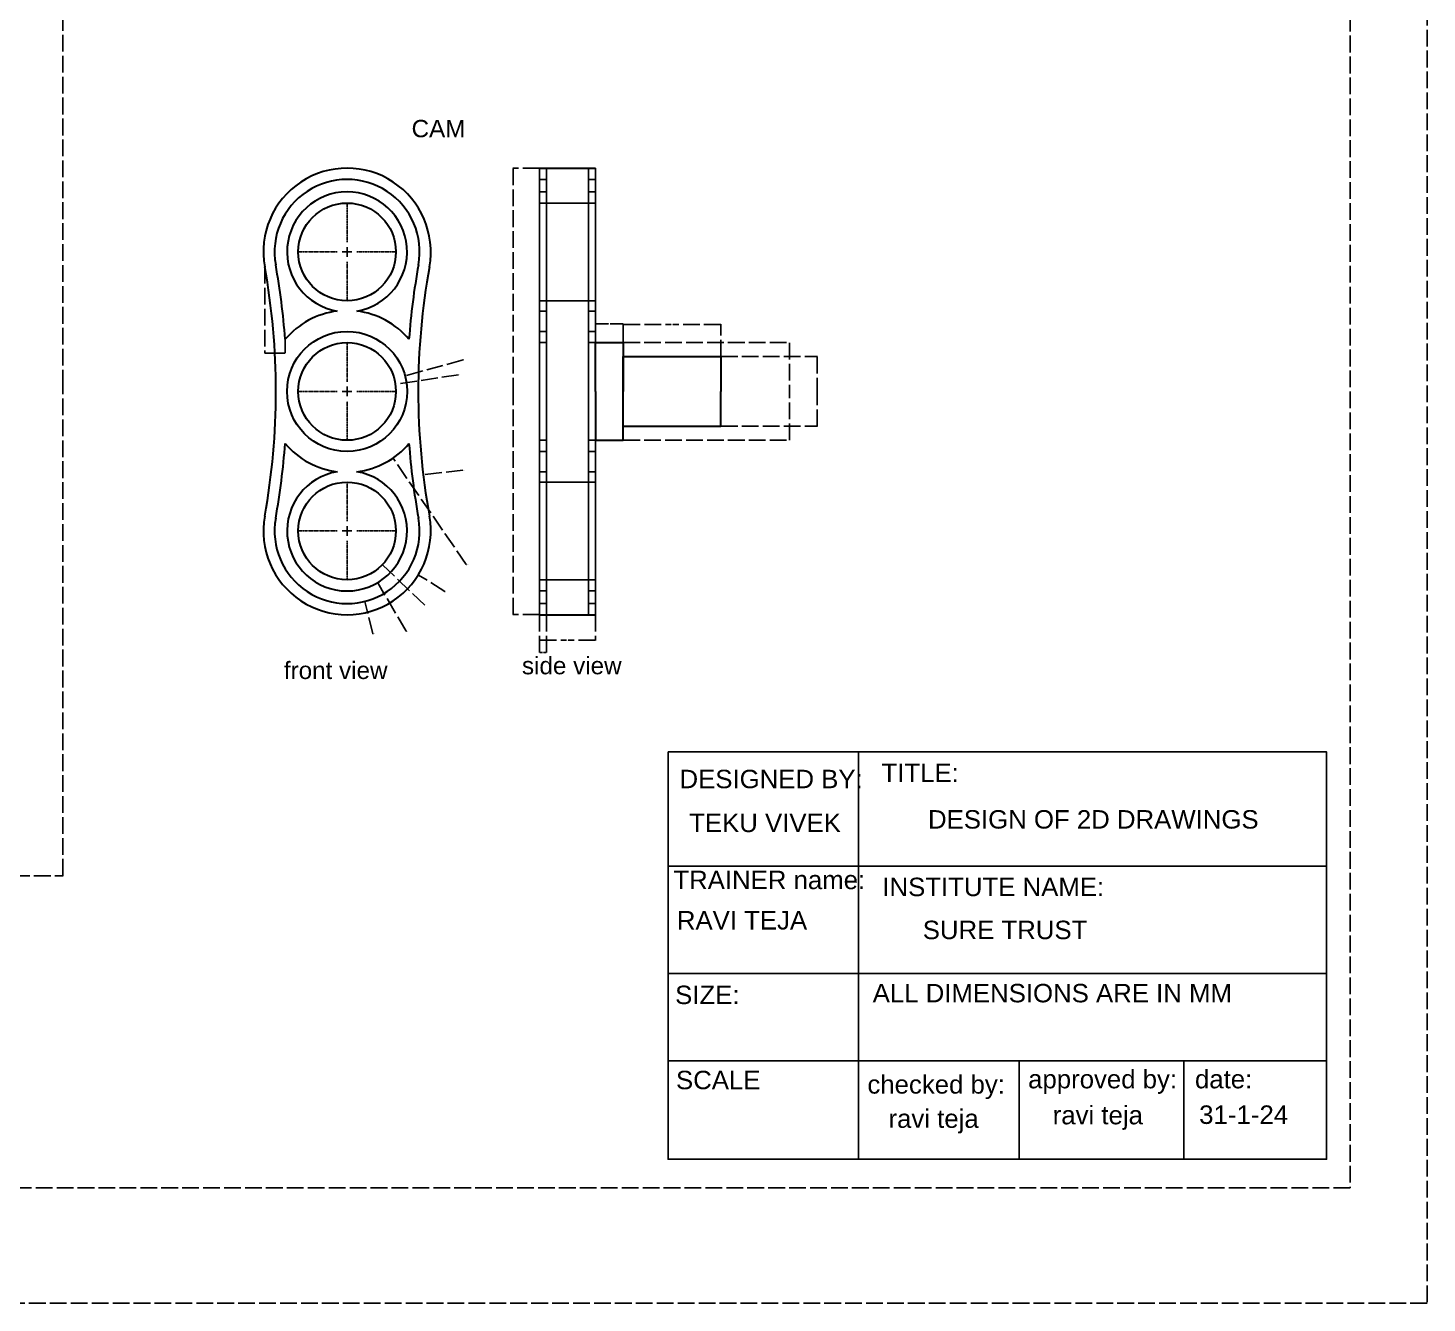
# Model space of a CAD drawing. Header units: inches. Extents: x -144 to 2107, y -181 to 1647.
# Drawn here: x 1105 to 2107, y -181 to 733 of the extents above; entities that cross this region are included whole.
import ezdxf

# ---------------------------------------------------------------- set-up
doc = ezdxf.new("R2010")
doc.units = ezdxf.units.IN
doc.header["$MEASUREMENT"] = 0
doc.linetypes.add('ACAD_ISO02W100', pattern=[15, 12, -3])
doc.linetypes.add('CENTER2', pattern=[1.125, 0.75, -0.125, 0.125, -0.125])
doc.layers.add('cam', color=5, linetype='Continuous', lineweight=30)
doc.layers.add('Layer7', color=30, linetype='ACAD_ISO02W100')
doc.styles.add('Annotative', font='arial.ttf')
doc.styles.get("Standard").update_dxf_attribs({"font": 'arial.ttf'})
doc.dimstyles.get("Standard").update_dxf_attribs({"dimtxt": 0.18, "dimasz": 0.18, "dimexe": 0.18, "dimexo": 0.0625, "dimgap": 0.09, "dimtad": 0, "dimtih": 1, "dimtoh": 1, "dimdec": 4, "dimzin": 0, "dimdsep": 46, "dimtxsty": 'Standard', "dimcen": 0.09, "dimadec": 0, "dimazin": 0, "dimtfac": 1, "dimtdec": 4, "dimtofl": 0, "dimtmove": 0, "dimatfit": 3, "dimfxl": 1, "dimtolj": 1, "dimtzin": 0, "dimarcsym": 0})

# ---------------------------------------------------------------- blocks, each defined once
blk = doc.blocks.new('*U56')
at = {"layer": 'Layer7', "color": 0, "linetype": 'CENTER2', "transparency": 16777216}
for p, q in [((0, 7), (0, 35.12)), ((-35.12, 0), (-7, 0)), ((7, 0), (35.12, 0)), ((0, -35.12), (0, -7))]:
    blk.add_line(p, q, dxfattribs=at)
at = {"layer": 'Layer7', "color": 0, "linetype": 'Continuous', "transparency": 16777216}
for p, q in [((-3.5, 0), (3.5, 0)), ((0, -3.5), (0, 3.5))]:
    blk.add_line(p, q, dxfattribs=at)
blk = doc.blocks.new('*U57')
at = {"layer": 'Layer7', "color": 0, "linetype": 'CENTER2', "transparency": 16777216}
for p, q in [((0, 7), (0, 35.12)), ((-35.12, 0), (-7, 0)), ((7, 0), (35.12, 0)), ((0, -35.12), (0, -7))]:
    blk.add_line(p, q, dxfattribs=at)
at = {"layer": 'Layer7', "color": 0, "linetype": 'Continuous', "transparency": 16777216}
for p, q in [((-3.5, 0), (3.5, 0)), ((0, -3.5), (0, 3.5))]:
    blk.add_line(p, q, dxfattribs=at)
blk = doc.blocks.new('*U58')
at = {"layer": 'Layer7', "color": 0, "linetype": 'CENTER2', "transparency": 16777216}
for p, q in [((0, 7), (0, 35.12)), ((-35.12, 0), (-7, 0)), ((7, 0), (35.12, 0)), ((0, -35.12), (0, -7))]:
    blk.add_line(p, q, dxfattribs=at)
at = {"layer": 'Layer7', "color": 0, "linetype": 'Continuous', "transparency": 16777216}
for p, q in [((-3.5, 0), (3.5, 0)), ((0, -3.5), (0, 3.5))]:
    blk.add_line(p, q, dxfattribs=at)
blk = doc.blocks.new('*D59')
at = {"layer": 'Defpoints', "color": 0, "transparency": 16777216}
for p in [(1307.9, 396.6), (1358.5, 348.2)]:
    blk.add_point(p, dxfattribs=at)
at = {"layer": 'Layer7', "color": 0, "lineweight": -2, "transparency": 16777216}
for p, q in [((1333.1, 372.4), (1333.3, 372.4)), ((1333.2, 372.3), (1333.2, 372.5)), ((1388.9, 319.2), (1358.7, 348)), ((1389, 319.2), (1388.9, 319.2))]:
    blk.add_line(p, q, dxfattribs=at)
at = {"layer": 'Layer7', "color": 0, "transparency": 16777216}
blk.add_solid([(1358.7, 348.1), (1358.6, 348), (1358.5, 348.2)], dxfattribs=at)
at = {"layer": 'Layer7', "color": 0, "transparency": 16777216, "insert": (1389.7, 319.2), "char_height": 0.18, "attachment_point": 5}
blk.add_mtext('\\A1;∅70.0000', dxfattribs=at)
blk = doc.blocks.new('*D60')
at = {"layer": 'Defpoints', "color": 0, "transparency": 16777216}
for p in [(1333.2, 372.4), (1355.1, 335.3)]:
    blk.add_point(p, dxfattribs=at)
at = {"layer": 'Layer7', "color": 0, "lineweight": -2, "transparency": 16777216}
for p, q in [((1333.1, 372.4), (1333.3, 372.4)), ((1333.2, 372.3), (1333.2, 372.5)), ((1375.6, 300.6), (1355.2, 335.2)), ((1375.8, 300.6), (1375.6, 300.6))]:
    blk.add_line(p, q, dxfattribs=at)
at = {"layer": 'Layer7', "color": 0, "transparency": 16777216}
blk.add_solid([(1355.2, 335.2), (1355.2, 335.2), (1355.1, 335.3)], dxfattribs=at)
at = {"layer": 'Layer7', "color": 0, "transparency": 16777216, "insert": (1376.4, 300.6), "char_height": 0.18, "attachment_point": 5}
blk.add_mtext('\\A1;R43.0000', dxfattribs=at)
blk = doc.blocks.new('*D61')
at = {"layer": 'Defpoints', "color": 0, "transparency": 16777216}
for p in [(1333.2, 372.4), (1345.9, 321.9)]:
    blk.add_point(p, dxfattribs=at)
at = {"layer": 'Layer7', "color": 0, "lineweight": -2, "transparency": 16777216}
for p, q in [((1333.1, 372.4), (1333.3, 372.4)), ((1333.2, 372.3), (1333.2, 372.5)), ((1351.7, 298.6), (1345.9, 321.7)), ((1351.9, 298.6), (1351.7, 298.6))]:
    blk.add_line(p, q, dxfattribs=at)
at = {"layer": 'Layer7', "color": 0, "transparency": 16777216}
blk.add_solid([(1345.9, 321.8), (1345.9, 321.7), (1345.9, 321.9)], dxfattribs=at)
at = {"layer": 'Layer7', "color": 0, "transparency": 16777216, "insert": (1352.5, 298.6), "char_height": 0.18, "attachment_point": 5}
blk.add_mtext('\\A1;R52.0000', dxfattribs=at)
blk = doc.blocks.new('*D62')
at = {"layer": 'Defpoints', "color": 0, "transparency": 16777216}
for p in [(1333.2, 372.4), (1384.3, 340.9)]:
    blk.add_point(p, dxfattribs=at)
at = {"layer": 'Layer7', "color": 0, "lineweight": -2, "transparency": 16777216}
for p, q in [((1333.1, 372.4), (1333.3, 372.4)), ((1333.2, 372.3), (1333.2, 372.5)), ((1403.4, 329.1), (1384.5, 340.8)), ((1403.6, 329.1), (1403.4, 329.1))]:
    blk.add_line(p, q, dxfattribs=at)
at = {"layer": 'Layer7', "color": 0, "transparency": 16777216}
blk.add_solid([(1384.5, 340.8), (1384.5, 340.8), (1384.3, 340.9)], dxfattribs=at)
at = {"layer": 'Layer7', "color": 0, "transparency": 16777216, "insert": (1404.2, 329.1), "char_height": 0.18, "attachment_point": 5}
blk.add_mtext('\\A1;R60.0000', dxfattribs=at)
blk = doc.blocks.new('*D63')
at = {"layer": 'Defpoints', "color": 0, "transparency": 16777216}
for p in [(1884.2, 472.4), (1387.8, 412.5)]:
    blk.add_point(p, dxfattribs=at)
at = {"layer": 'Layer7', "color": 0, "lineweight": -2, "transparency": 16777216}
blk.add_line((1416.1, 415.9), (1388, 412.6), dxfattribs=at)
at = {"layer": 'Layer7', "color": 0, "transparency": 16777216}
blk.add_solid([(1388, 412.6), (1388, 412.5), (1387.8, 412.5)], dxfattribs=at)
at = {"layer": 'Layer7', "color": 0, "transparency": 16777216, "insert": (1416.7, 415.9), "char_height": 0.18, "attachment_point": 5}
blk.add_mtext('\\A1;R500.0000', dxfattribs=at)
blk = doc.blocks.new('*D64')
at = {"layer": 'Defpoints', "color": 0, "transparency": 16777216}
for p in [(1333.2, 472.4), (1366.1, 424.6)]:
    blk.add_point(p, dxfattribs=at)
at = {"layer": 'Layer7', "color": 0, "lineweight": -2, "transparency": 16777216}
for p, q in [((1333.1, 472.4), (1333.3, 472.4)), ((1333.2, 472.3), (1333.2, 472.5)), ((1418.7, 348.3), (1366.2, 424.5)), ((1418.9, 348.3), (1418.7, 348.3))]:
    blk.add_line(p, q, dxfattribs=at)
at = {"layer": 'Layer7', "color": 0, "transparency": 16777216}
blk.add_solid([(1366.3, 424.5), (1366.2, 424.4), (1366.1, 424.6)], dxfattribs=at)
at = {"layer": 'Layer7', "color": 0, "transparency": 16777216, "insert": (1419.5, 348.3), "char_height": 0.18, "attachment_point": 5}
blk.add_mtext('\\A1;R58.0000', dxfattribs=at)
blk = doc.blocks.new('*D65')
at = {"layer": 'Defpoints', "color": 0, "transparency": 16777216}
for p in [(1274.2, 561.6), (1288.9, 509.7), (1274.2, 499.9)]:
    blk.add_point(p, dxfattribs=at)
at = {"layer": 'Layer7', "color": 0, "lineweight": -2, "transparency": 16777216}
for p, q in [((1274.2, 561.6), (1274.2, 499.7)), ((1288.9, 509.6), (1288.9, 499.7)), ((1274.4, 499.9), (1281, 499.9)), ((1288.7, 499.9), (1282.1, 499.9))]:
    blk.add_line(p, q, dxfattribs=at)
at = {"layer": 'Layer7', "color": 0, "transparency": 16777216}
for points in [[(1274.4, 499.9), (1274.4, 499.8), (1274.2, 499.9)], [(1288.7, 499.9), (1288.7, 499.8), (1288.9, 499.9)]]:
    blk.add_solid(points, dxfattribs=at)
at = {"layer": 'Layer7', "color": 0, "transparency": 16777216, "insert": (1281.5, 499.9), "char_height": 0.18, "attachment_point": 5}
blk.add_mtext('\\A1;14.6617', dxfattribs=at)
blk = doc.blocks.new('*D66')
at = {"layer": 'Defpoints', "color": 0, "transparency": 16777216}
for p in [(1367.9, 477.5), (1298.6, 467.2)]:
    blk.add_point(p, dxfattribs=at)
at = {"layer": 'Layer7', "color": 0, "lineweight": -2, "transparency": 16777216}
for p, q in [((1413, 484.3), (1368, 477.5)), ((1333.1, 472.4), (1333.3, 472.4)), ((1333.2, 472.3), (1333.2, 472.5))]:
    blk.add_line(p, q, dxfattribs=at)
at = {"layer": 'Layer7', "color": 0, "transparency": 16777216}
blk.add_solid([(1368, 477.6), (1368, 477.5), (1367.9, 477.5)], dxfattribs=at)
at = {"layer": 'Layer7', "color": 0, "transparency": 16777216, "insert": (1413.7, 484.3), "char_height": 0.18, "attachment_point": 5}
blk.add_mtext('\\A1;∅70.0000', dxfattribs=at)
blk = doc.blocks.new('*D67')
at = {"layer": 'Defpoints', "color": 0, "transparency": 16777216}
for p in [(1374.7, 483.6), (1291.7, 461.1)]:
    blk.add_point(p, dxfattribs=at)
at = {"layer": 'Layer7', "color": 0, "lineweight": -2, "transparency": 16777216}
for p, q in [((1416.4, 494.9), (1374.9, 483.6)), ((1416.6, 494.9), (1416.4, 494.9)), ((1333.1, 472.4), (1333.3, 472.4)), ((1333.2, 472.3), (1333.2, 472.5))]:
    blk.add_line(p, q, dxfattribs=at)
at = {"layer": 'Layer7', "color": 0, "transparency": 16777216}
blk.add_solid([(1374.9, 483.7), (1374.9, 483.6), (1374.7, 483.6)], dxfattribs=at)
at = {"layer": 'Layer7', "color": 0, "transparency": 16777216, "insert": (1417.2, 494.9), "char_height": 0.18, "attachment_point": 5}
blk.add_mtext('\\A1;∅86.0000', dxfattribs=at)
blk = doc.blocks.new('*D68')
at = {"layer": 'Defpoints', "color": 0, "transparency": 16777216}
for p in [(1471.2, 312.4), (1511.2, 312.4), (1511.2, 294.1)]:
    blk.add_point(p, dxfattribs=at)
at = {"layer": 'Layer7', "color": 0, "lineweight": -2, "transparency": 16777216}
for p, q in [((1471.2, 312.3), (1471.2, 293.9)), ((1511.2, 312.3), (1511.2, 293.9)), ((1471.4, 294.1), (1490.6, 294.1)), ((1511, 294.1), (1491.7, 294.1))]:
    blk.add_line(p, q, dxfattribs=at)
at = {"layer": 'Layer7', "color": 0, "transparency": 16777216}
for points in [[(1471.4, 294.1), (1471.4, 294.1), (1471.2, 294.1)], [(1511, 294.1), (1511, 294.1), (1511.2, 294.1)]]:
    blk.add_solid(points, dxfattribs=at)
at = {"layer": 'Layer7', "color": 0, "transparency": 16777216, "insert": (1491.2, 294.1), "char_height": 0.18, "attachment_point": 5}
blk.add_mtext('\\A1;40.0000', dxfattribs=at)
blk = doc.blocks.new('*D69')
at = {"layer": 'Defpoints', "color": 0, "transparency": 16777216}
for p in [(1471.2, 312.4), (1476.2, 312.4), (1471.2, 285.3)]:
    blk.add_point(p, dxfattribs=at)
at = {"layer": 'Layer7', "color": 0, "lineweight": -2, "transparency": 16777216}
for p, q in [((1471.2, 312.3), (1471.2, 285.2)), ((1476.2, 312.3), (1476.2, 285.2)), ((1471.4, 285.3), (1473.2, 285.3)), ((1476, 285.3), (1474.1, 285.3))]:
    blk.add_line(p, q, dxfattribs=at)
at = {"layer": 'Layer7', "color": 0, "transparency": 16777216}
for points in [[(1471.4, 285.4), (1471.4, 285.3), (1471.2, 285.3)], [(1476, 285.4), (1476, 285.3), (1476.2, 285.3)]]:
    blk.add_solid(points, dxfattribs=at)
at = {"layer": 'Layer7', "color": 0, "transparency": 16777216, "insert": (1473.7, 285.3), "char_height": 0.18, "attachment_point": 5}
blk.add_mtext('\\A1;5.0000', dxfattribs=at)
blk = doc.blocks.new('*D70')
at = {"layer": 'Defpoints', "color": 0, "transparency": 16777216}
for p in [(1531.2, 520.8), (1511.2, 507.4), (1531.2, 507.4)]:
    blk.add_point(p, dxfattribs=at)
at = {"layer": 'Layer7', "color": 0, "lineweight": -2, "transparency": 16777216}
for p, q in [((1511.2, 507.4), (1511.2, 521)), ((1511.4, 520.8), (1520.6, 520.8)), ((1531, 520.8), (1521.7, 520.8)), ((1531.2, 507.4), (1531.2, 521))]:
    blk.add_line(p, q, dxfattribs=at)
at = {"layer": 'Layer7', "color": 0, "transparency": 16777216}
for points in [[(1511.4, 520.9), (1511.4, 520.8), (1511.2, 520.8)], [(1531, 520.9), (1531, 520.8), (1531.2, 520.8)]]:
    blk.add_solid(points, dxfattribs=at)
at = {"layer": 'Layer7', "color": 0, "transparency": 16777216, "insert": (1521.2, 520.8), "char_height": 0.18, "attachment_point": 5}
blk.add_mtext('\\A1;20.0000', dxfattribs=at)
blk = doc.blocks.new('*D71')
at = {"layer": 'Defpoints', "color": 0, "transparency": 16777216}
for p in [(1601.2, 520.4), (1531.2, 497.4), (1601.2, 497.4)]:
    blk.add_point(p, dxfattribs=at)
at = {"layer": 'Layer7', "color": 0, "lineweight": -2, "transparency": 16777216}
for p, q in [((1531.2, 497.4), (1531.2, 520.6)), ((1531.4, 520.4), (1565.6, 520.4)), ((1601, 520.4), (1566.7, 520.4)), ((1601.2, 497.4), (1601.2, 520.6))]:
    blk.add_line(p, q, dxfattribs=at)
at = {"layer": 'Layer7', "color": 0, "transparency": 16777216}
for points in [[(1531.4, 520.4), (1531.4, 520.4), (1531.2, 520.4)], [(1601, 520.4), (1601, 520.4), (1601.2, 520.4)]]:
    blk.add_solid(points, dxfattribs=at)
at = {"layer": 'Layer7', "color": 0, "transparency": 16777216, "insert": (1566.2, 520.4), "char_height": 0.18, "attachment_point": 5}
blk.add_mtext('\\A1;70.0000', dxfattribs=at)
blk = doc.blocks.new('*D72')
at = {"layer": 'Defpoints', "color": 0, "transparency": 16777216}
for p in [(1531.2, 507.4), (1531.2, 437.4), (1650.3, 437.4)]:
    blk.add_point(p, dxfattribs=at)
at = {"layer": 'Layer7', "color": 0, "lineweight": -2, "transparency": 16777216}
for p, q in [((1531.2, 507.4), (1650.5, 507.4)), ((1650.3, 507.2), (1650.3, 472.5)), ((1650.3, 437.5), (1650.3, 472.2)), ((1531.2, 437.4), (1650.5, 437.4))]:
    blk.add_line(p, q, dxfattribs=at)
at = {"layer": 'Layer7', "color": 0, "transparency": 16777216}
for points in [[(1650.3, 507.2), (1650.4, 507.2), (1650.3, 507.4)], [(1650.3, 437.5), (1650.4, 437.5), (1650.3, 437.4)]]:
    blk.add_solid(points, dxfattribs=at)
at = {"layer": 'Layer7', "color": 0, "transparency": 16777216, "insert": (1650.3, 472.4), "char_height": 0.18, "attachment_point": 5}
blk.add_mtext('\\A1;70.0000', dxfattribs=at)
blk = doc.blocks.new('*D73')
at = {"layer": 'Defpoints', "color": 0, "transparency": 16777216}
for p in [(1601.2, 497.4), (1601.2, 447.4), (1670.1, 447.4)]:
    blk.add_point(p, dxfattribs=at)
at = {"layer": 'Layer7', "color": 0, "lineweight": -2, "transparency": 16777216}
for p, q in [((1601.2, 497.4), (1670.3, 497.4)), ((1670.1, 497.2), (1670.1, 472.5)), ((1670.1, 447.5), (1670.1, 472.2)), ((1601.2, 447.4), (1670.3, 447.4))]:
    blk.add_line(p, q, dxfattribs=at)
at = {"layer": 'Layer7', "color": 0, "transparency": 16777216}
for points in [[(1670.1, 497.2), (1670.2, 497.2), (1670.1, 497.4)], [(1670.1, 447.5), (1670.2, 447.5), (1670.1, 447.4)]]:
    blk.add_solid(points, dxfattribs=at)
at = {"layer": 'Layer7', "color": 0, "transparency": 16777216, "insert": (1670.1, 472.4), "char_height": 0.18, "attachment_point": 5}
blk.add_mtext('\\A1;50.0000', dxfattribs=at)
blk = doc.blocks.new('*D74')
at = {"layer": 'Defpoints', "color": 0, "transparency": 16777216}
for p in [(1471.2, 632.4), (1452.2, 312.4), (1471.2, 312.4)]:
    blk.add_point(p, dxfattribs=at)
at = {"layer": 'Layer7', "color": 0, "lineweight": -2, "transparency": 16777216}
for p, q in [((1471.1, 632.4), (1452, 632.4)), ((1452.2, 632.2), (1452.2, 472.5)), ((1452.2, 312.5), (1452.2, 472.2)), ((1471.1, 312.4), (1452, 312.4))]:
    blk.add_line(p, q, dxfattribs=at)
at = {"layer": 'Layer7', "color": 0, "transparency": 16777216}
for points in [[(1452.2, 632.2), (1452.2, 632.2), (1452.2, 632.4)], [(1452.2, 312.5), (1452.2, 312.5), (1452.2, 312.4)]]:
    blk.add_solid(points, dxfattribs=at)
at = {"layer": 'Layer7', "color": 0, "transparency": 16777216, "insert": (1452.2, 472.4), "char_height": 0.18, "attachment_point": 5}
blk.add_mtext('\\A1;320.0000', dxfattribs=at)
blk = doc.blocks.new('*D128')
at = {"layer": 'Defpoints', "color": 0, "transparency": 16777216}
for p in [(1003.8, 833.1), (1003.8, 125.1), (1129.6, 125.1)]:
    blk.add_point(p, dxfattribs=at)
at = {"layer": 'Layer7', "color": 0, "lineweight": -2, "transparency": 16777216}
for p, q in [((1003.8, 833.1), (1129.8, 833.1)), ((1129.6, 832.9), (1129.6, 479.3)), ((1129.6, 125.3), (1129.6, 478.9)), ((1003.8, 125.1), (1129.8, 125.1))]:
    blk.add_line(p, q, dxfattribs=at)
at = {"layer": 'Layer7', "color": 0, "transparency": 16777216}
for points in [[(1129.6, 832.9), (1129.7, 832.9), (1129.6, 833.1)], [(1129.6, 125.3), (1129.7, 125.3), (1129.6, 125.1)]]:
    blk.add_solid(points, dxfattribs=at)
at = {"layer": 'Layer7', "color": 0, "transparency": 16777216, "insert": (1129.6, 479.1), "char_height": 0.18, "attachment_point": 5}
blk.add_mtext('\\A1;708.0000', dxfattribs=at)

msp = doc.modelspace()

# ---------------------------------------------------------------- linework, layer by layer
at = {"linetype": 'Continuous'}
for p, q in [((1699.75026, 214.05539), (1699.75026, -77.92604)), ((1563.28133, 132.23327), (2035.28425, 132.23327)), ((1563.28133, 55.22541), (2035.28425, 55.22541)), ((1563.28133, -7.34348), (2035.28425, -7.34348)), ((1815.04342, -7.34348), (1815.04342, -77.92604)), ((1932.9795, -7.34348), (1932.9795, -77.92604))]:
    msp.add_line(p, q, dxfattribs=at)
msp.add_lwpolyline([(1563.28133, 214.05539), (2035.28425, 214.05539), (2035.28425, -77.92604), (1563.28133, -77.92604)], close=True, dxfattribs=at)
at = {"layer": 'cam'}
for p, q in [((1471.17387, 632.36045), (1511.17387, 632.36045)), ((1511.17387, 472.36045), (1511.17387, 507.36045)), ((1511.17387, 507.36045), (1531.17387, 507.36045)), ((1531.17387, 507.36045), (1531.17387, 472.36045)), ((1531.17387, 472.36045), (1531.17387, 497.36045)), ((1531.17387, 497.36045), (1601.17387, 497.36045)), ((1601.17387, 497.36045), (1601.17387, 472.36045)), ((1511.17387, 472.36045), (1511.17387, 437.36045)), ((1531.17387, 437.36045), (1531.17387, 472.36045)), ((1601.17387, 447.36045), (1601.17387, 472.36045)), ((1531.17387, 447.36045), (1601.17387, 447.36045)), ((1511.17387, 437.36045), (1531.17387, 437.36045)), ((1471.17387, 312.36045), (1511.17387, 312.36045))]:
    msp.add_line(p, q, dxfattribs=at)
for centre, radius in [((1333.23265, 572.36045), 35), ((1333.23265, 472.36045), 43), ((1333.23265, 472.36045), 35), ((1333.23265, 372.36045), 35)]:
    msp.add_circle(centre, radius, dxfattribs=at)
for centre, radius, start, end in [((1333.23265, 572.36045), 60, 349.71343939, 190.28656061), ((1333.23265, 572.36045), 52, 349.71343939, 190.28656061), ((1333.23265, 572.36045), 43, 279.38042397, 260.61957603), ((782.23356, 472.36045), 500, 349.71343939, 10.28656061), ((782.23356, 472.36045), 508, 4.21629347, 10.28656061), ((1884.23175, 472.36045), 508, 169.71343939, 175.78370653), ((1884.23175, 472.36045), 500, 169.71343939, 190.28656061), ((1333.23265, 472.36045), 58, 96.94038639, 139.91303396), ((1333.23265, 472.36045), 58, 40.08696604, 83.05961361), ((782.23356, 472.36045), 508, 349.71343939, 355.78370653), ((1333.23265, 472.36045), 58, 220.08696604, 263.05961361), ((1333.23265, 472.36045), 58, 276.94038639, 319.91303396), ((1884.23175, 472.36045), 508, 184.21629347, 190.28656061), ((1333.23265, 372.36045), 43, 99.38042397, 80.61957603), ((1333.23265, 372.36045), 60, 169.71343939, 10.28656061), ((1333.23265, 372.36045), 52, 169.71343939, 10.28656061)]:
    msp.add_arc(centre, radius, start, end, dxfattribs=at)
at = {"layer": 'Layer7', "color": 5, "linetype": 'Continuous'}
for p, q in [((1471.17387, 312.36045), (1471.17387, 632.36045)), ((1476.17387, 312.36045), (1476.17387, 632.36045)), ((1506.17387, 312.36045), (1506.17387, 632.36045)), ((1511.17387, 312.36045), (1511.17387, 632.36045)), ((1511.17387, 312.36045), (1511.17387, 632.36045)), ((1471.17387, 624.36045), (1476.17387, 624.36045)), ((1511.17387, 624.36045), (1506.17387, 624.36045)), ((1471.17387, 615.36045), (1476.17387, 615.36045)), ((1511.17387, 615.36045), (1506.17387, 615.36045)), ((1471.17387, 607.36045), (1511.17387, 607.36045)), ((1471.17387, 537.36045), (1511.17387, 537.36045)), ((1471.17387, 529.93545), (1476.17387, 529.93545)), ((1511.17387, 529.93545), (1506.17387, 529.93545)), ((1471.17387, 515.36045), (1476.17387, 515.36045)), ((1511.17387, 515.36045), (1506.17387, 515.36045)), ((1471.17387, 507.36045), (1476.17387, 507.36045)), ((1511.17387, 507.36045), (1506.17387, 507.36045)), ((1471.17387, 437.36045), (1476.17387, 437.36045)), ((1511.17387, 437.36045), (1506.17387, 437.36045)), ((1471.17387, 429.36045), (1476.17387, 429.36045)), ((1511.17387, 429.36045), (1506.17387, 429.36045)), ((1471.17387, 414.78545), (1476.17387, 414.78545)), ((1511.17387, 414.78545), (1506.17387, 414.78545)), ((1471.17387, 407.36045), (1511.17387, 407.36045)), ((1471.17387, 337.36045), (1511.17387, 337.36045)), ((1471.17387, 329.36045), (1476.17387, 329.36045)), ((1511.17387, 329.36045), (1506.17387, 329.36045)), ((1471.17387, 320.36045), (1476.17387, 320.36045)), ((1511.17387, 320.36045), (1506.17387, 320.36045))]:
    msp.add_line(p, q, dxfattribs=at)
at = {"layer": 'Layer7'}
for points in [[(-144.37405, 1646.62134), (2107.23893, 1646.62134), (2107.23893, -180.94116), (-144.37405, -180.94116)], [(-80.04224, 1582.33522), (2052.09739, 1582.33522), (2052.09739, -98.28758), (-80.04224, -98.28758)]]:
    msp.add_lwpolyline(points, close=True, dxfattribs=at)

# ---------------------------------------------------------------- block references
at = {"layer": 'Layer7', "linetype": 'CENTER2'}
for name, p in [('*U57', (1333.23265, 572.36045)), ('*U58', (1333.23265, 472.36045)), ('*U56', (1333.23265, 372.36045))]:
    msp.add_blockref(name, p, dxfattribs=at)

# ---------------------------------------------------------------- texts
at = {"linetype": 'Continuous'}
for s, height, p in [('DESIGNED BY:', 13.2166946, (1571.49395, 188.00276)), ('TITLE:', 13.216695, (1716.24819, 192.40519)), ('DESIGN OF 2D DRAWINGS', 13.2166946, (1749.60461, 159.07246)), ('TEKU VIVEK', 13.216695, (1578.41698, 156.55679)), ('TRAINER name:', 13.2166946, (1567.08838, 115.67703)), ('INSTITUTE NAME:', 13.2166946, (1716.87756, 110.64567)), ('RAVI TEJA', 13.216695, (1569.60585, 86.74674)), ('SURE TRUST', 13.216695, (1745.82841, 79.82862)), ('SIZE:', 13.216695, (1568.34712, 33.28859)), ('ALL DIMENSIONS ARE IN MM', 13.2166946, (1709.95453, 34.54643)), ('SCALE', 13.216695, (1568.97648, -27.71659)), ('checked by:', 13.2166946, (1706.17833, -30.86119)), ('approved by:', 13.2166946, (1821.35236, -27.08767)), ('date:', 13.216695, (1940.93196, -27.08767)), ('ravi teja', 13.216695, (1838.97462, -52.87336)), ('31-1-24', 13.258496, (1943.91656, -52.58652)), ('ravi teja', 13.216695, (1721.28312, -55.38904))]:
    msp.add_text(s, height=height, dxfattribs=at).set_placement(p)
at = {"layer": 'Layer7', "style": 'Annotative'}
for s, p in [('CAM', (1379.45538, 654.53671)), ('side view', (1458.57165, 269.65144)), ('front view', (1287.90663, 266.26317))]:
    msp.add_text(s, height=12.432555, dxfattribs=at).set_placement(p)

# ---------------------------------------------------------------- dimensions: what is measured, and where the dimension line sits
at = {"layer": 'Layer7'}
for base, p1, p2, picture, middle in [((1129.63409, 125.10701), (1003.75551, 833.10701), (1003.75551, 125.10701), '*D128', (1129.63409, 479.10701)), ((1452.19152, 312.36045), (1471.17387, 632.36045), (1471.17387, 312.36045), '*D74', (1452.19152, 472.36045)), ((1650.34606, 437.36045), (1531.17387, 507.36045), (1531.17387, 437.36045), '*D72', (1650.34606, 472.36045)), ((1670.13094, 447.36045), (1601.17387, 497.36045), (1601.17387, 447.36045), '*D73', (1670.13094, 472.36045))]:
    dim = msp.add_linear_dim(base=base, p1=p1, p2=p2, angle=90, dimstyle='Standard', dxfattribs=at)
    dim.commit()
    dim.dimension.update_dxf_attribs({"geometry": picture, "text_midpoint": middle})
for base, p1, p2, picture, middle in [((1274.19704, 499.85209), (1288.85872, 509.70952), (1274.19704, 561.64616), '*D65', (1281.52788, 499.85209)), ((1531.17387, 520.82924), (1511.17387, 507.36045), (1531.17387, 507.36045), '*D70', (1521.17387, 520.82924)), ((1601.17387, 520.38991), (1531.17387, 497.36045), (1601.17387, 497.36045), '*D71', (1566.17387, 520.38991)), ((1511.17387, 294.11088), (1471.17387, 312.36045), (1511.17387, 312.36045), '*D68', (1491.17387, 294.11088)), ((1471.17387, 285.33647), (1476.17387, 312.36045), (1471.17387, 312.36045), '*D69', (1473.67387, 285.33647))]:
    dim = msp.add_linear_dim(base=base, p1=p1, p2=p2, dimstyle='Standard', dxfattribs=at)
    dim.commit()
    dim.dimension.update_dxf_attribs({"geometry": picture, "text_midpoint": middle})
for p1, p2, picture, middle in [((1291.72702, 461.1229), (1374.73829, 483.598), '*D67', (1417.23998, 494.88561)), ((1298.6153, 467.19915), (1367.85001, 477.52174), '*D66', (1413.02524, 484.25717)), ((1307.93883, 396.55181), (1358.52648, 348.16908), '*D59', (1389.66499, 319.16359))]:
    dim = msp.add_diameter_dim_2p(p1=p1, p2=p2, dimstyle='Standard', dxfattribs=at)
    dim.commit()
    dim.dimension.update_dxf_attribs({"geometry": picture, "text_midpoint": middle, "dimtype": 163})
for center, mpoint, picture, middle in [((1333.23265, 472.36045), (1366.1444, 424.60255), '*D64', (1419.50525, 348.33114)), ((1884.23175, 472.36045), (1387.8225, 412.54526), '*D63', (1416.05234, 415.94684)), ((1333.23265, 372.36045), (1355.08934, 335.32957), '*D60', (1376.38568, 300.60242)), ((1333.23265, 372.36045), (1345.86729, 321.91874), '*D61', (1352.50411, 298.6137)), ((1333.23265, 372.36045), (1384.31792, 340.89148), '*D62', (1404.24755, 329.10708))]:
    dim = msp.add_radius_dim(center=center, mpoint=mpoint, dimstyle='Standard', dxfattribs=at)
    dim.commit()
    dim.dimension.update_dxf_attribs({"geometry": picture, "text_midpoint": middle, "dimtype": 164})

doc.saveas('drawing.dxf')
